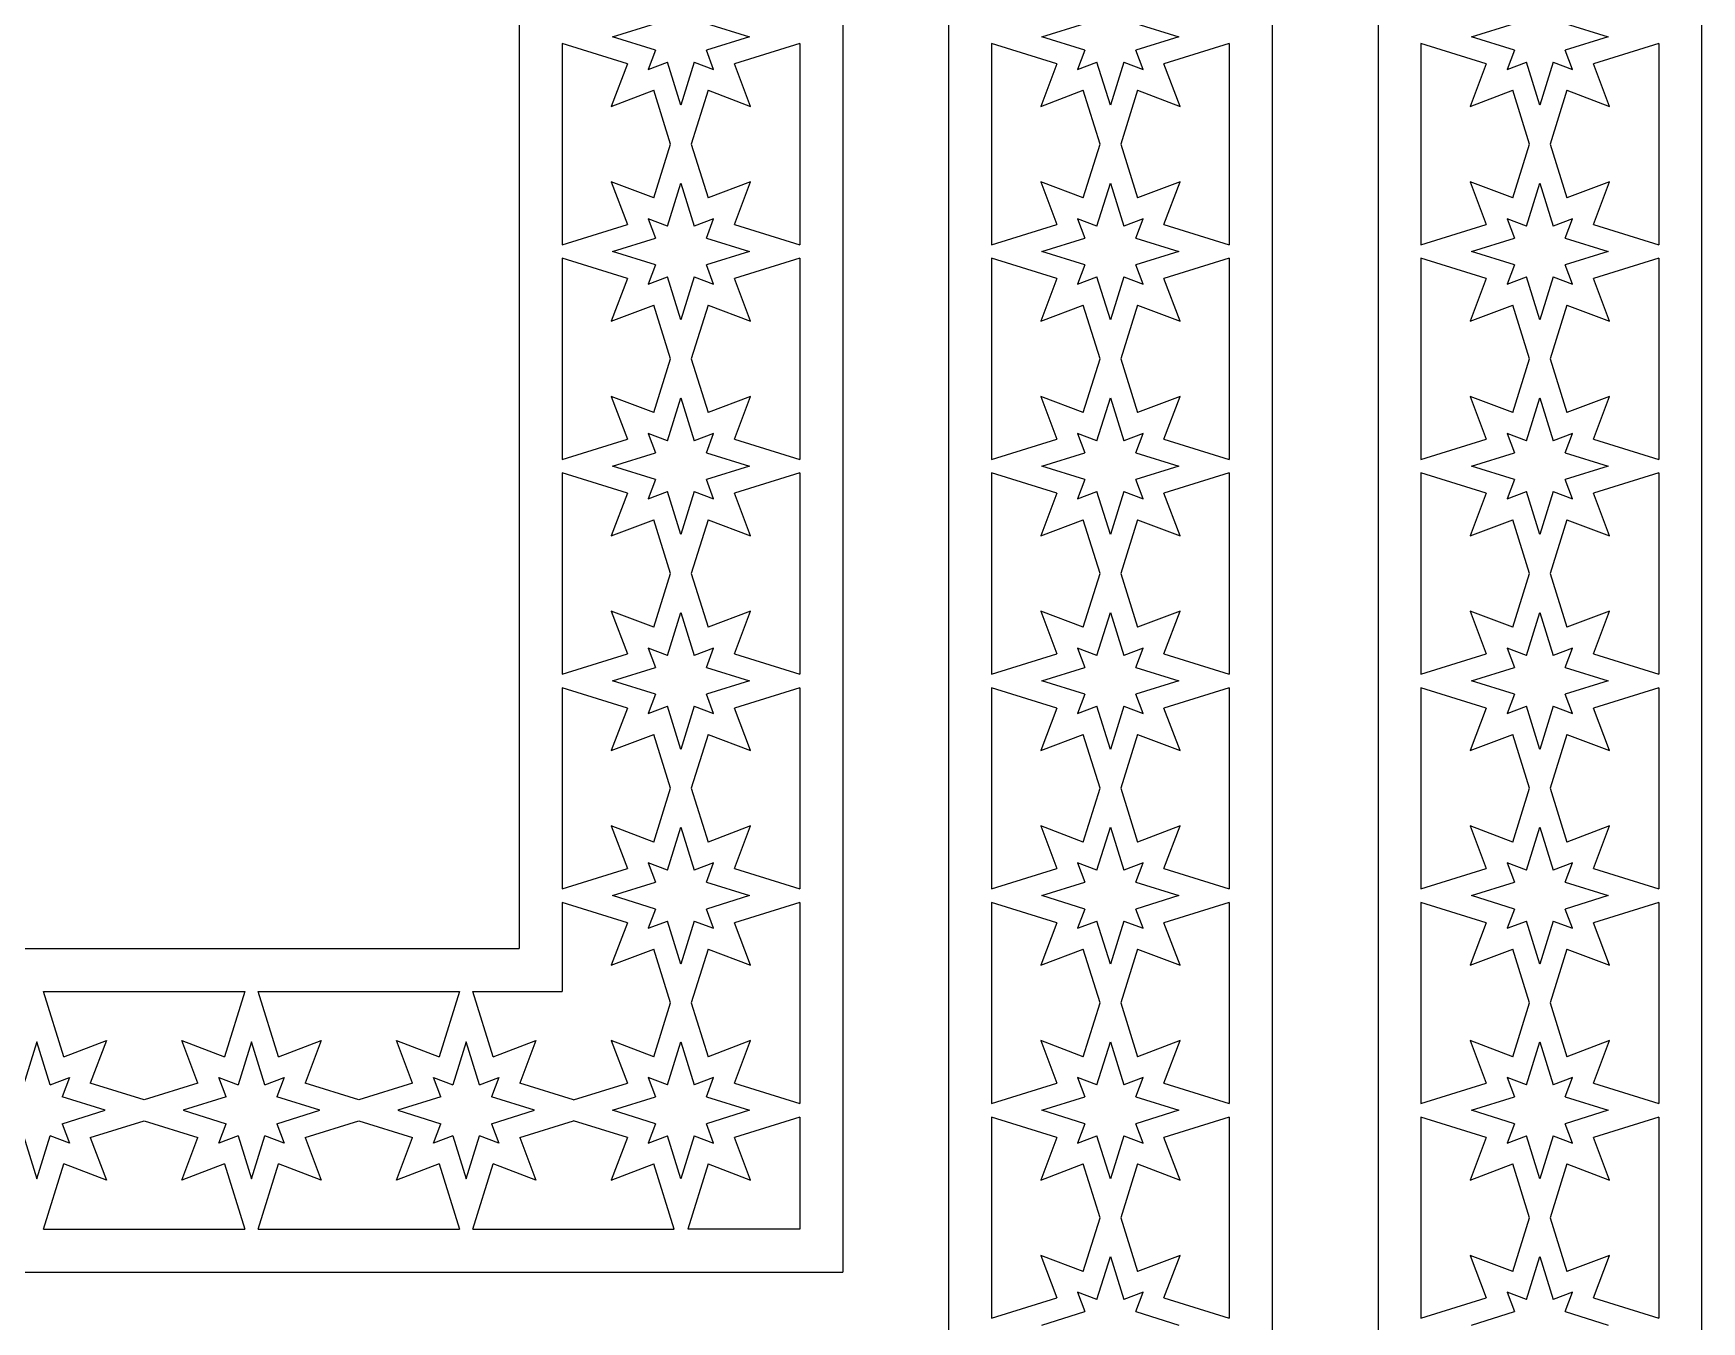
# Model space of a CAD drawing. Extents: x 188 to 343, y 533 to 728.
# Drawn here: x 265.2 to 342.9, y 571.1 to 631.1 of the extents above; entities that cross this region are included whole.
import ezdxf

# ---------------------------------------------------------------- set-up
doc = ezdxf.new("R2010")
doc.units = 0
doc.layers.get('0').update_dxf_attribs({"linetype": 'CONTINUOUS'})

msp = doc.modelspace()

# ---------------------------------------------------------------- linework, layer by layer
for p, q in [((342.857121, 728.497291), (342.857121, 533.425143)), ((327.784972, 713.425144), (327.784972, 548.497291)), ((322.857121, 708.497291), (322.857121, 553.425143)), ((307.784972, 693.425144), (307.784972, 568.497291)), ((302.857121, 688.497291), (302.857121, 573.425143)), ((287.784972, 673.425144), (287.784972, 588.497291)), ((292.133306, 630.961217), (294.137808, 631.585354)), ((294.137808, 630.33708), (292.133306, 630.961217)), ((296.504275, 631.585354), (298.508777, 630.961217)), ((298.508777, 630.961217), (296.504275, 630.33708)), ((312.133306, 630.961217), (314.137808, 631.585354)), ((314.137808, 630.33708), (312.133306, 630.961217)), ((316.504275, 631.585354), (318.508777, 630.961217)), ((318.508777, 630.961217), (316.504275, 630.33708)), ((332.133306, 630.961217), (334.137808, 631.585354)), ((334.137808, 630.33708), (332.133306, 630.961217)), ((336.504275, 631.585354), (338.508777, 630.961217)), ((338.508777, 630.961217), (336.504275, 630.33708)), ((289.784968, 630.64506), (289.784969, 621.277375)), ((292.826381, 629.698062), (289.784968, 630.64506)), ((294.137808, 630.33708), (293.79684, 629.437015)), ((296.845243, 629.437015), (296.504275, 630.33708)), ((300.857116, 630.64506), (297.815702, 629.698062)), ((300.857116, 630.64506), (300.857117, 621.277374)), ((312.826381, 629.698062), (309.784968, 630.64506)), ((309.784968, 630.64506), (309.784968, 621.277374)), ((314.137808, 630.33708), (313.79684, 629.437015)), ((316.845243, 629.437015), (316.504275, 630.33708)), ((320.857116, 630.64506), (317.815702, 629.698062)), ((320.857116, 630.64506), (320.857116, 621.277374)), ((329.784968, 630.64506), (329.784968, 621.277375)), ((332.826381, 629.698062), (329.784968, 630.64506)), ((334.137808, 630.33708), (333.79684, 629.437015)), ((336.845243, 629.437015), (336.504275, 630.33708)), ((340.857116, 630.64506), (337.815702, 629.698062)), ((340.857116, 630.64506), (340.857116, 621.277374)), ((292.826381, 629.698062), (292.075341, 627.715516)), ((293.79684, 629.437015), (294.696905, 629.777984)), ((295.321041, 627.773482), (294.696905, 629.777984)), ((295.945178, 629.777984), (295.321041, 627.773482)), ((295.945178, 629.777984), (296.845243, 629.437015)), ((298.566742, 627.715516), (297.815702, 629.698062)), ((312.826381, 629.698062), (312.075341, 627.715516)), ((313.79684, 629.437015), (314.696905, 629.777984)), ((315.321041, 627.773482), (314.696905, 629.777984)), ((315.945178, 629.777984), (315.321041, 627.773482)), ((315.945178, 629.777984), (316.845243, 629.437015)), ((318.566742, 627.715516), (317.815702, 629.698062)), ((332.826381, 629.698062), (332.075341, 627.715516)), ((333.79684, 629.437015), (334.696905, 629.777984)), ((335.321041, 627.773482), (334.696905, 629.777984)), ((335.945178, 629.777984), (335.321041, 627.773482)), ((335.945178, 629.777984), (336.845243, 629.437015)), ((338.566742, 627.715516), (337.815702, 629.698062)), ((292.075341, 627.715516), (294.057887, 628.466557)), ((294.837968, 625.961217), (294.057887, 628.466557)), ((296.584196, 628.466557), (295.804115, 625.961217)), ((296.584196, 628.466557), (298.566742, 627.715516)), ((312.075341, 627.715516), (314.057887, 628.466557)), ((314.837968, 625.961217), (314.057887, 628.466557)), ((316.584196, 628.466557), (315.804115, 625.961217)), ((316.584196, 628.466557), (318.566742, 627.715516)), ((332.075341, 627.715516), (334.057887, 628.466557)), ((334.837968, 625.961217), (334.057887, 628.466557)), ((336.584196, 628.466557), (335.804115, 625.961217)), ((336.584196, 628.466557), (338.566742, 627.715516)), ((294.057887, 623.455877), (294.837968, 625.961217)), ((295.804115, 625.961217), (296.584196, 623.455877)), ((314.057887, 623.455877), (314.837968, 625.961217)), ((315.804115, 625.961217), (316.584196, 623.455877)), ((334.057887, 623.455877), (334.837968, 625.961217)), ((335.804115, 625.961217), (336.584196, 623.455877)), ((292.075341, 624.206918), (292.826381, 622.224372)), ((294.057887, 623.455877), (292.075341, 624.206918)), ((294.696905, 622.144451), (295.321041, 624.148952)), ((295.321041, 624.148952), (295.945178, 622.144451)), ((298.566742, 624.206918), (296.584196, 623.455877)), ((297.815702, 622.224372), (298.566742, 624.206918)), ((312.075341, 624.206918), (312.826381, 622.224372)), ((314.057887, 623.455877), (312.075341, 624.206918)), ((314.696905, 622.144451), (315.321041, 624.148952)), ((315.321041, 624.148952), (315.945178, 622.144451)), ((318.566742, 624.206918), (316.584196, 623.455877)), ((317.815702, 622.224372), (318.566742, 624.206918)), ((334.057887, 623.455877), (332.075341, 624.206918)), ((332.075341, 624.206918), (332.826381, 622.224372)), ((334.696905, 622.144451), (335.321041, 624.148952)), ((335.321041, 624.148952), (335.945178, 622.144451)), ((338.566742, 624.206918), (336.584196, 623.455877)), ((337.815702, 622.224372), (338.566742, 624.206918)), ((293.79684, 622.485419), (294.137808, 621.585354)), ((294.696905, 622.144451), (293.79684, 622.485419)), ((296.845243, 622.485419), (295.945178, 622.144451)), ((296.504275, 621.585354), (296.845243, 622.485419)), ((314.696905, 622.144451), (313.79684, 622.485419)), ((313.79684, 622.485419), (314.137808, 621.585354)), ((316.845243, 622.485419), (315.945178, 622.144451)), ((316.504275, 621.585354), (316.845243, 622.485419)), ((333.79684, 622.485419), (334.137808, 621.585354)), ((334.696905, 622.144451), (333.79684, 622.485419)), ((336.845243, 622.485419), (335.945178, 622.144451)), ((336.504275, 621.585354), (336.845243, 622.485419)), ((289.784969, 621.277375), (292.826381, 622.224372)), ((292.133306, 620.961217), (294.137808, 621.585354)), ((296.504275, 621.585354), (298.508777, 620.961217)), ((297.815702, 622.224372), (300.857117, 621.277374)), ((309.784968, 621.277374), (312.826381, 622.224372)), ((312.133306, 620.961217), (314.137808, 621.585354)), ((316.504275, 621.585354), (318.508777, 620.961217)), ((317.815702, 622.224372), (320.857116, 621.277374)), ((329.784968, 621.277375), (332.826381, 622.224372)), ((332.133306, 620.961217), (334.137808, 621.585354)), ((336.504275, 621.585354), (338.508777, 620.961217)), ((337.815702, 622.224372), (340.857116, 621.277374)), ((294.137808, 620.33708), (292.133306, 620.961217)), ((298.508777, 620.961217), (296.504275, 620.33708)), ((314.137808, 620.33708), (312.133306, 620.961217)), ((318.508777, 620.961217), (316.504275, 620.33708)), ((334.137808, 620.33708), (332.133306, 620.961217)), ((338.508777, 620.961217), (336.504275, 620.33708)), ((289.784967, 620.64506), (289.784968, 611.277374)), ((292.826381, 619.698062), (289.784967, 620.64506)), ((294.137808, 620.33708), (293.79684, 619.437015)), ((296.845243, 619.437015), (296.504275, 620.33708)), ((300.857115, 620.64506), (297.815702, 619.698062)), ((300.857115, 620.64506), (300.857116, 611.277374)), ((312.826381, 619.698062), (309.784968, 620.64506)), ((309.784968, 620.64506), (309.784968, 611.277374)), ((314.137808, 620.33708), (313.79684, 619.437015)), ((316.845243, 619.437015), (316.504275, 620.33708)), ((320.857116, 620.64506), (317.815702, 619.698062)), ((320.857116, 620.64506), (320.857116, 611.277374)), ((329.784968, 620.64506), (329.784969, 611.277375)), ((332.826381, 619.698062), (329.784968, 620.64506)), ((334.137808, 620.33708), (333.79684, 619.437015)), ((336.845243, 619.437015), (336.504275, 620.33708)), ((340.857116, 620.64506), (337.815702, 619.698062)), ((340.857116, 620.64506), (340.857117, 611.277374)), ((292.826381, 619.698062), (292.075341, 617.715516)), ((293.79684, 619.437015), (294.696905, 619.777984)), ((295.321041, 617.773482), (294.696905, 619.777984)), ((295.945178, 619.777984), (295.321041, 617.773482)), ((295.945178, 619.777984), (296.845243, 619.437015)), ((298.566742, 617.715516), (297.815702, 619.698062)), ((312.826381, 619.698062), (312.075341, 617.715516)), ((313.79684, 619.437015), (314.696905, 619.777984)), ((315.321041, 617.773482), (314.696905, 619.777984)), ((315.945178, 619.777984), (315.321041, 617.773482)), ((315.945178, 619.777984), (316.845243, 619.437015)), ((318.566742, 617.715516), (317.815702, 619.698062)), ((332.826381, 619.698062), (332.075341, 617.715516)), ((333.79684, 619.437015), (334.696905, 619.777984)), ((335.321041, 617.773482), (334.696905, 619.777984)), ((335.945178, 619.777984), (335.321041, 617.773482)), ((335.945178, 619.777984), (336.845243, 619.437015)), ((338.566742, 617.715516), (337.815702, 619.698062)), ((292.075341, 617.715516), (294.057887, 618.466557)), ((294.837968, 615.961217), (294.057887, 618.466557)), ((296.584196, 618.466557), (295.804115, 615.961217)), ((296.584196, 618.466557), (298.566742, 617.715516)), ((312.075341, 617.715516), (314.057887, 618.466557)), ((314.837968, 615.961217), (314.057887, 618.466557)), ((316.584196, 618.466557), (315.804115, 615.961217)), ((316.584196, 618.466557), (318.566742, 617.715516)), ((332.075341, 617.715516), (334.057887, 618.466557)), ((334.837968, 615.961217), (334.057887, 618.466557)), ((336.584196, 618.466557), (335.804115, 615.961217)), ((336.584196, 618.466557), (338.566742, 617.715516)), ((294.057887, 613.455877), (294.837968, 615.961217)), ((295.804115, 615.961217), (296.584196, 613.455877)), ((314.057887, 613.455877), (314.837968, 615.961217)), ((315.804115, 615.961217), (316.584196, 613.455877)), ((334.057887, 613.455877), (334.837968, 615.961217)), ((335.804115, 615.961217), (336.584196, 613.455877)), ((294.057887, 613.455877), (292.075341, 614.206918)), ((292.075341, 614.206918), (292.826381, 612.224372)), ((294.696905, 612.144451), (295.321041, 614.148952)), ((295.321041, 614.148952), (295.945178, 612.144451)), ((298.566742, 614.206918), (296.584196, 613.455877)), ((297.815702, 612.224372), (298.566742, 614.206918)), ((314.057887, 613.455877), (312.075341, 614.206918)), ((312.075341, 614.206918), (312.826381, 612.224372)), ((314.696905, 612.144451), (315.321041, 614.148952)), ((315.321041, 614.148952), (315.945178, 612.144451)), ((318.566742, 614.206918), (316.584196, 613.455877)), ((317.815702, 612.224372), (318.566742, 614.206918)), ((332.075341, 614.206918), (332.826381, 612.224372)), ((334.057887, 613.455877), (332.075341, 614.206918)), ((334.696905, 612.144451), (335.321041, 614.148952)), ((335.321041, 614.148952), (335.945178, 612.144451)), ((338.566742, 614.206918), (336.584196, 613.455877)), ((337.815702, 612.224372), (338.566742, 614.206918)), ((293.79684, 612.485419), (294.137808, 611.585354)), ((294.696905, 612.144451), (293.79684, 612.485419)), ((296.845243, 612.485419), (295.945178, 612.144451)), ((296.504275, 611.585354), (296.845243, 612.485419)), ((313.79684, 612.485419), (314.137808, 611.585354)), ((314.696905, 612.144451), (313.79684, 612.485419)), ((316.845243, 612.485419), (315.945178, 612.144451)), ((316.504275, 611.585354), (316.845243, 612.485419)), ((334.696905, 612.144451), (333.79684, 612.485419)), ((333.79684, 612.485419), (334.137808, 611.585354)), ((336.845243, 612.485419), (335.945178, 612.144451)), ((336.504275, 611.585354), (336.845243, 612.485419)), ((289.784968, 611.277374), (292.826381, 612.224372)), ((292.133306, 610.961217), (294.137808, 611.585354)), ((296.504275, 611.585354), (298.508777, 610.961217)), ((297.815702, 612.224372), (300.857116, 611.277374)), ((309.784968, 611.277374), (312.826381, 612.224372)), ((312.133306, 610.961217), (314.137808, 611.585354)), ((316.504275, 611.585354), (318.508777, 610.961217)), ((317.815702, 612.224372), (320.857116, 611.277374)), ((329.784969, 611.277375), (332.826381, 612.224372)), ((332.133306, 610.961217), (334.137808, 611.585354)), ((336.504275, 611.585354), (338.508777, 610.961217)), ((337.815702, 612.224372), (340.857117, 611.277374)), ((294.137808, 610.33708), (292.133306, 610.961217)), ((298.508777, 610.961217), (296.504275, 610.33708)), ((314.137808, 610.33708), (312.133306, 610.961217)), ((318.508777, 610.961217), (316.504275, 610.33708)), ((334.137808, 610.33708), (332.133306, 610.961217)), ((338.508777, 610.961217), (336.504275, 610.33708)), ((289.784968, 610.64506), (289.784968, 601.277374)), ((292.826381, 609.698062), (289.784968, 610.64506)), ((294.137808, 610.33708), (293.79684, 609.437015)), ((296.845243, 609.437015), (296.504275, 610.33708)), ((300.857116, 610.64506), (297.815702, 609.698062)), ((300.857116, 610.64506), (300.857116, 601.277374)), ((309.784968, 610.64506), (309.784969, 601.277375)), ((312.826381, 609.698062), (309.784968, 610.64506)), ((314.137808, 610.33708), (313.79684, 609.437015)), ((316.845243, 609.437015), (316.504275, 610.33708)), ((320.857116, 610.64506), (317.815702, 609.698062)), ((320.857116, 610.64506), (320.857117, 601.277374)), ((329.784968, 610.64506), (329.784968, 601.277374)), ((332.826381, 609.698062), (329.784968, 610.64506)), ((334.137808, 610.33708), (333.79684, 609.437015)), ((336.845243, 609.437015), (336.504275, 610.33708)), ((340.857116, 610.64506), (337.815702, 609.698062)), ((340.857116, 610.64506), (340.857116, 601.277374)), ((292.826381, 609.698062), (292.075341, 607.715516)), ((293.79684, 609.437015), (294.696905, 609.777984)), ((295.321041, 607.773482), (294.696905, 609.777984)), ((295.945178, 609.777984), (295.321041, 607.773482)), ((295.945178, 609.777984), (296.845243, 609.437015)), ((298.566742, 607.715516), (297.815702, 609.698062)), ((312.826381, 609.698062), (312.075341, 607.715516)), ((313.79684, 609.437015), (314.696905, 609.777984)), ((315.321041, 607.773482), (314.696905, 609.777984)), ((315.945178, 609.777984), (315.321041, 607.773482)), ((315.945178, 609.777984), (316.845243, 609.437015)), ((318.566742, 607.715516), (317.815702, 609.698062)), ((332.826381, 609.698062), (332.075341, 607.715516)), ((333.79684, 609.437015), (334.696905, 609.777984)), ((335.321041, 607.773482), (334.696905, 609.777984)), ((335.945178, 609.777984), (335.321041, 607.773482)), ((335.945178, 609.777984), (336.845243, 609.437015)), ((338.566742, 607.715516), (337.815702, 609.698062)), ((292.075341, 607.715516), (294.057887, 608.466557)), ((294.837968, 605.961217), (294.057887, 608.466557)), ((296.584196, 608.466557), (295.804115, 605.961217)), ((296.584196, 608.466557), (298.566742, 607.715516)), ((312.075341, 607.715516), (314.057887, 608.466557)), ((314.837968, 605.961217), (314.057887, 608.466557)), ((316.584196, 608.466557), (315.804115, 605.961217)), ((316.584196, 608.466557), (318.566742, 607.715516)), ((332.075341, 607.715516), (334.057887, 608.466557)), ((334.837968, 605.961217), (334.057887, 608.466557)), ((336.584196, 608.466557), (335.804115, 605.961217)), ((336.584196, 608.466557), (338.566742, 607.715516)), ((294.057887, 603.455877), (294.837968, 605.961217)), ((295.804115, 605.961217), (296.584196, 603.455877)), ((314.057887, 603.455877), (314.837968, 605.961217)), ((315.804115, 605.961217), (316.584196, 603.455877)), ((334.057887, 603.455877), (334.837968, 605.961217)), ((335.804115, 605.961217), (336.584196, 603.455877)), ((294.057887, 603.455877), (292.075341, 604.206918)), ((292.075341, 604.206918), (292.826381, 602.224372)), ((294.696905, 602.144451), (295.321041, 604.148952)), ((295.321041, 604.148952), (295.945178, 602.144451)), ((298.566742, 604.206918), (296.584196, 603.455877)), ((297.815702, 602.224372), (298.566742, 604.206918)), ((314.057887, 603.455877), (312.075341, 604.206918)), ((312.075341, 604.206918), (312.826381, 602.224372)), ((314.696905, 602.144451), (315.321041, 604.148952)), ((315.321041, 604.148952), (315.945178, 602.144451)), ((318.566742, 604.206918), (316.584196, 603.455877)), ((317.815702, 602.224372), (318.566742, 604.206918)), ((332.075341, 604.206918), (332.826381, 602.224372)), ((334.057887, 603.455877), (332.075341, 604.206918)), ((334.696905, 602.144451), (335.321041, 604.148952)), ((335.321041, 604.148952), (335.945178, 602.144451)), ((338.566742, 604.206918), (336.584196, 603.455877)), ((337.815702, 602.224372), (338.566742, 604.206918)), ((289.784968, 601.277374), (292.826381, 602.224372)), ((293.79684, 602.485419), (294.137808, 601.585354)), ((294.696905, 602.144451), (293.79684, 602.485419)), ((296.845243, 602.485419), (295.945178, 602.144451)), ((296.504275, 601.585354), (296.845243, 602.485419)), ((297.815702, 602.224372), (300.857116, 601.277374)), ((309.784969, 601.277375), (312.826381, 602.224372)), ((313.79684, 602.485419), (314.137808, 601.585354)), ((314.696905, 602.144451), (313.79684, 602.485419)), ((316.845243, 602.485419), (315.945178, 602.144451)), ((316.504275, 601.585354), (316.845243, 602.485419)), ((317.815702, 602.224372), (320.857117, 601.277374)), ((329.784968, 601.277374), (332.826381, 602.224372)), ((333.79684, 602.485419), (334.137808, 601.585354)), ((334.696905, 602.144451), (333.79684, 602.485419)), ((336.845243, 602.485419), (335.945178, 602.144451)), ((336.504275, 601.585354), (336.845243, 602.485419)), ((337.815702, 602.224372), (340.857116, 601.277374)), ((292.133306, 600.961217), (294.137808, 601.585354)), ((296.504275, 601.585354), (298.508777, 600.961217)), ((312.133306, 600.961217), (314.137808, 601.585354)), ((316.504275, 601.585354), (318.508777, 600.961217)), ((332.133306, 600.961217), (334.137808, 601.585354)), ((336.504275, 601.585354), (338.508777, 600.961217)), ((289.784968, 600.64506), (289.784968, 591.277375)), ((292.826381, 599.698062), (289.784968, 600.64506)), ((294.137808, 600.33708), (292.133306, 600.961217)), ((298.508777, 600.961217), (296.504275, 600.33708)), ((300.857116, 600.64506), (297.815702, 599.698062)), ((300.857116, 600.64506), (300.857116, 591.277374)), ((312.826381, 599.698062), (309.784967, 600.64506)), ((309.784967, 600.64506), (309.784968, 591.277374)), ((314.137808, 600.33708), (312.133306, 600.961217)), ((318.508777, 600.961217), (316.504275, 600.33708)), ((320.857115, 600.64506), (317.815702, 599.698062)), ((320.857115, 600.64506), (320.857116, 591.277374)), ((329.784968, 600.64506), (329.784968, 591.277375)), ((332.826381, 599.698062), (329.784968, 600.64506)), ((334.137808, 600.33708), (332.133306, 600.961217)), ((338.508777, 600.961217), (336.504275, 600.33708)), ((340.857116, 600.64506), (337.815702, 599.698062)), ((340.857116, 600.64506), (340.857116, 591.277374)), ((294.137808, 600.33708), (293.79684, 599.437015)), ((296.845243, 599.437015), (296.504275, 600.33708)), ((314.137808, 600.33708), (313.79684, 599.437015)), ((316.845243, 599.437015), (316.504275, 600.33708)), ((334.137808, 600.33708), (333.79684, 599.437015)), ((336.845243, 599.437015), (336.504275, 600.33708)), ((292.826381, 599.698062), (292.075341, 597.715516)), ((293.79684, 599.437015), (294.696905, 599.777984)), ((295.321041, 597.773482), (294.696905, 599.777984)), ((295.945178, 599.777984), (295.321041, 597.773482)), ((295.945178, 599.777984), (296.845243, 599.437015)), ((298.566742, 597.715516), (297.815702, 599.698062)), ((312.826381, 599.698062), (312.075341, 597.715516)), ((313.79684, 599.437015), (314.696905, 599.777984)), ((315.321041, 597.773482), (314.696905, 599.777984)), ((315.945178, 599.777984), (315.321041, 597.773482)), ((315.945178, 599.777984), (316.845243, 599.437015)), ((318.566742, 597.715516), (317.815702, 599.698062)), ((332.826381, 599.698062), (332.075341, 597.715516)), ((333.79684, 599.437015), (334.696905, 599.777984)), ((335.321041, 597.773482), (334.696905, 599.777984)), ((335.945178, 599.777984), (335.321041, 597.773482)), ((335.945178, 599.777984), (336.845243, 599.437015)), ((338.566742, 597.715516), (337.815702, 599.698062)), ((292.075341, 597.715516), (294.057887, 598.466557)), ((294.837968, 595.961217), (294.057887, 598.466557)), ((296.584196, 598.466557), (295.804115, 595.961217)), ((296.584196, 598.466557), (298.566742, 597.715516)), ((312.075341, 597.715516), (314.057887, 598.466557)), ((314.837968, 595.961217), (314.057887, 598.466557)), ((316.584196, 598.466557), (315.804115, 595.961217)), ((316.584196, 598.466557), (318.566742, 597.715516)), ((332.075341, 597.715516), (334.057887, 598.466557)), ((334.837968, 595.961217), (334.057887, 598.466557)), ((336.584196, 598.466557), (335.804115, 595.961217)), ((336.584196, 598.466557), (338.566742, 597.715516)), ((294.057887, 593.455877), (294.837968, 595.961217)), ((295.804115, 595.961217), (296.584196, 593.455877)), ((314.057887, 593.455877), (314.837968, 595.961217)), ((315.804115, 595.961217), (316.584196, 593.455877)), ((334.057887, 593.455877), (334.837968, 595.961217)), ((335.804115, 595.961217), (336.584196, 593.455877)), ((294.057887, 593.455877), (292.075341, 594.206918)), ((292.075341, 594.206918), (292.826381, 592.224372)), ((294.696905, 592.144451), (295.321041, 594.148952)), ((295.321041, 594.148952), (295.945178, 592.144451)), ((298.566742, 594.206918), (296.584196, 593.455877)), ((297.815702, 592.224372), (298.566742, 594.206918)), ((314.057887, 593.455877), (312.075341, 594.206918)), ((312.075341, 594.206918), (312.826381, 592.224372)), ((314.696905, 592.144451), (315.321041, 594.148952)), ((315.321041, 594.148952), (315.945178, 592.144451)), ((318.566742, 594.206918), (316.584196, 593.455877)), ((317.815702, 592.224372), (318.566742, 594.206918)), ((334.057887, 593.455877), (332.075341, 594.206918)), ((332.075341, 594.206918), (332.826381, 592.224372)), ((334.696905, 592.144451), (335.321041, 594.148952)), ((335.321041, 594.148952), (335.945178, 592.144451)), ((338.566742, 594.206918), (336.584196, 593.455877)), ((337.815702, 592.224372), (338.566742, 594.206918)), ((289.784968, 591.277374), (292.826381, 592.224372)), ((293.79684, 592.485419), (294.137808, 591.585354)), ((294.696905, 592.144451), (293.79684, 592.485419)), ((296.845243, 592.485419), (295.945178, 592.144451)), ((296.504275, 591.585354), (296.845243, 592.485419)), ((297.815702, 592.224372), (300.857116, 591.277374)), ((309.784968, 591.277374), (312.826381, 592.224372)), ((313.79684, 592.485419), (314.137808, 591.585354)), ((314.696905, 592.144451), (313.79684, 592.485419)), ((316.845243, 592.485419), (315.945178, 592.144451)), ((316.504275, 591.585354), (316.845243, 592.485419)), ((317.815702, 592.224372), (320.857116, 591.277374)), ((329.784968, 591.277375), (332.826381, 592.224372)), ((333.79684, 592.485419), (334.137808, 591.585354)), ((334.696905, 592.144451), (333.79684, 592.485419)), ((336.845243, 592.485419), (335.945178, 592.144451)), ((336.504275, 591.585354), (336.845243, 592.485419)), ((337.815702, 592.224372), (340.857116, 591.277374)), ((292.133306, 590.961217), (294.137808, 591.585354)), ((296.504275, 591.585354), (298.508777, 590.961217)), ((312.133306, 590.961217), (314.137808, 591.585354)), ((316.504275, 591.585354), (318.508777, 590.961217)), ((332.133306, 590.961217), (334.137808, 591.585354)), ((336.504275, 591.585354), (338.508777, 590.961217)), ((292.826381, 589.698062), (289.784968, 590.64506)), ((289.784968, 590.64506), (289.784969, 586.49729)), ((294.137808, 590.33708), (292.133306, 590.961217)), ((298.508777, 590.961217), (296.504275, 590.33708)), ((300.857116, 590.64506), (297.815702, 589.698062)), ((300.857116, 590.64506), (300.857117, 581.277374)), ((309.784968, 590.64506), (309.784968, 581.277374)), ((312.826381, 589.698062), (309.784968, 590.64506)), ((314.137808, 590.33708), (312.133306, 590.961217)), ((318.508777, 590.961217), (316.504275, 590.33708)), ((320.857116, 590.64506), (317.815702, 589.698062)), ((320.857116, 590.64506), (320.857116, 581.277374)), ((329.784968, 590.64506), (329.784969, 581.277375)), ((332.826381, 589.698062), (329.784968, 590.64506)), ((334.137808, 590.33708), (332.133306, 590.961217)), ((338.508777, 590.961217), (336.504275, 590.33708)), ((340.857116, 590.64506), (337.815702, 589.698062)), ((340.857116, 590.64506), (340.857117, 581.277374)), ((294.137808, 590.33708), (293.79684, 589.437015)), ((293.79684, 589.437015), (294.696905, 589.777984)), ((295.321041, 587.773482), (294.696905, 589.777984)), ((295.945178, 589.777984), (295.321041, 587.773482)), ((295.945178, 589.777984), (296.845243, 589.437015)), ((296.845243, 589.437015), (296.504275, 590.33708)), ((314.137808, 590.33708), (313.79684, 589.437015)), ((313.79684, 589.437015), (314.696905, 589.777984)), ((315.321041, 587.773482), (314.696905, 589.777984)), ((315.945178, 589.777984), (315.321041, 587.773482)), ((315.945178, 589.777984), (316.845243, 589.437015)), ((316.845243, 589.437015), (316.504275, 590.33708)), ((334.137808, 590.33708), (333.79684, 589.437015)), ((333.79684, 589.437015), (334.696905, 589.777984)), ((335.321041, 587.773482), (334.696905, 589.777984)), ((335.945178, 589.777984), (335.321041, 587.773482)), ((335.945178, 589.777984), (336.845243, 589.437015)), ((336.845243, 589.437015), (336.504275, 590.33708)), ((292.826381, 589.698062), (292.075341, 587.715516)), ((298.566742, 587.715516), (297.815702, 589.698062)), ((312.826381, 589.698062), (312.075341, 587.715516)), ((318.566742, 587.715516), (317.815702, 589.698062)), ((332.826381, 589.698062), (332.075341, 587.715516)), ((338.566742, 587.715516), (337.815702, 589.698062)), ((242.857111, 588.497291), (287.784972, 588.497291)), ((292.075341, 587.715516), (294.057887, 588.466557)), ((294.837968, 585.961217), (294.057887, 588.466557)), ((296.584196, 588.466557), (295.804115, 585.961217)), ((296.584196, 588.466557), (298.566742, 587.715516)), ((312.075341, 587.715516), (314.057887, 588.466557)), ((314.837968, 585.961217), (314.057887, 588.466557)), ((316.584196, 588.466557), (315.804115, 585.961217)), ((316.584196, 588.466557), (318.566742, 587.715516)), ((332.075341, 587.715516), (334.057887, 588.466557)), ((334.837968, 585.961217), (334.057887, 588.466557)), ((336.584196, 588.466557), (335.804115, 585.961217)), ((336.584196, 588.466557), (338.566742, 587.715516)), ((266.584196, 583.455877), (265.637199, 586.497291)), ((265.637199, 586.497291), (275.004884, 586.497291)), ((275.004884, 586.497291), (274.057887, 583.455877)), ((276.584196, 583.455877), (275.637199, 586.497291)), ((275.637199, 586.497291), (285.004884, 586.49729)), ((285.004884, 586.49729), (284.057887, 583.455877)), ((286.584196, 583.455877), (285.637199, 586.49729)), ((285.637199, 586.49729), (289.784969, 586.49729)), ((294.057887, 583.455877), (294.837968, 585.961217)), ((295.804115, 585.961217), (296.584196, 583.455877)), ((314.057887, 583.455877), (314.837968, 585.961217)), ((315.804115, 585.961217), (316.584196, 583.455877)), ((334.057887, 583.455877), (334.837968, 585.961217)), ((335.804115, 585.961217), (336.584196, 583.455877)), ((265.321041, 584.148952), (264.696905, 582.144451)), ((265.945178, 582.144451), (265.321041, 584.148952)), ((266.584196, 583.455877), (268.566742, 584.206918)), ((268.566742, 584.206918), (267.815702, 582.224372)), ((272.075341, 584.206918), (274.057887, 583.455877)), ((272.826381, 582.224372), (272.075341, 584.206918)), ((275.321041, 584.148952), (274.696905, 582.144451)), ((275.945178, 582.144451), (275.321041, 584.148952)), ((276.584196, 583.455877), (278.566742, 584.206918)), ((278.566742, 584.206918), (277.815702, 582.224372)), ((282.826381, 582.224372), (282.075341, 584.206918)), ((282.075341, 584.206918), (284.057887, 583.455877)), ((285.321041, 584.148952), (284.696905, 582.144451)), ((285.945178, 582.144451), (285.321041, 584.148952)), ((286.584196, 583.455877), (288.566742, 584.206918)), ((288.566742, 584.206918), (287.815702, 582.224372)), ((294.057887, 583.455877), (292.075341, 584.206918)), ((292.075341, 584.206918), (292.826381, 582.224372)), ((294.696905, 582.144451), (295.321041, 584.148952)), ((295.321041, 584.148952), (295.945178, 582.144451)), ((298.566742, 584.206918), (296.584196, 583.455877)), ((297.815702, 582.224372), (298.566742, 584.206918)), ((314.057887, 583.455877), (312.075341, 584.206918)), ((312.075341, 584.206918), (312.826381, 582.224372)), ((314.696905, 582.144451), (315.321041, 584.148952)), ((315.321041, 584.148952), (315.945178, 582.144451)), ((318.566742, 584.206918), (316.584196, 583.455877)), ((317.815702, 582.224372), (318.566742, 584.206918)), ((334.057887, 583.455877), (332.075341, 584.206918)), ((332.075341, 584.206918), (332.826381, 582.224372)), ((334.696905, 582.144451), (335.321041, 584.148952)), ((335.321041, 584.148952), (335.945178, 582.144451)), ((338.566742, 584.206918), (336.584196, 583.455877)), ((337.815702, 582.224372), (338.566742, 584.206918)), ((265.945178, 582.144451), (266.845243, 582.485419)), ((266.845243, 582.485419), (266.504275, 581.585354)), ((270.321041, 581.44429), (267.815702, 582.224372)), ((272.826381, 582.224372), (270.321041, 581.44429)), ((274.137808, 581.585354), (273.79684, 582.485419)), ((273.79684, 582.485419), (274.696905, 582.144451)), ((275.945178, 582.144451), (276.845243, 582.485419)), ((276.845243, 582.485419), (276.504275, 581.585354)), ((280.321041, 581.44429), (277.815702, 582.224372)), ((282.826381, 582.224372), (280.321041, 581.44429)), ((284.137808, 581.585354), (283.79684, 582.485419)), ((283.79684, 582.485419), (284.696905, 582.144451)), ((285.945178, 582.144451), (286.845243, 582.485419)), ((286.845243, 582.485419), (286.504275, 581.585354)), ((290.321041, 581.44429), (287.815702, 582.224372)), ((290.321041, 581.44429), (292.826381, 582.224372)), ((293.79684, 582.485419), (294.137808, 581.585354)), ((294.696905, 582.144451), (293.79684, 582.485419)), ((296.845243, 582.485419), (295.945178, 582.144451)), ((296.504275, 581.585354), (296.845243, 582.485419)), ((297.815702, 582.224372), (300.857117, 581.277374)), ((309.784968, 581.277374), (312.826381, 582.224372)), ((313.79684, 582.485419), (314.137808, 581.585354)), ((314.696905, 582.144451), (313.79684, 582.485419)), ((316.845243, 582.485419), (315.945178, 582.144451)), ((316.504275, 581.585354), (316.845243, 582.485419)), ((317.815702, 582.224372), (320.857116, 581.277374)), ((329.784969, 581.277375), (332.826381, 582.224372)), ((334.696905, 582.144451), (333.79684, 582.485419)), ((333.79684, 582.485419), (334.137808, 581.585354)), ((336.845243, 582.485419), (335.945178, 582.144451)), ((336.504275, 581.585354), (336.845243, 582.485419)), ((337.815702, 582.224372), (340.857117, 581.277374)), ((268.508777, 580.961217), (266.504275, 581.585354)), ((274.137808, 581.585354), (272.133306, 580.961217)), ((278.508777, 580.961217), (276.504275, 581.585354)), ((284.137808, 581.585354), (282.133306, 580.961217)), ((288.508777, 580.961217), (286.504275, 581.585354)), ((292.133306, 580.961217), (294.137808, 581.585354)), ((296.504275, 581.585354), (298.508777, 580.961217)), ((312.133306, 580.961217), (314.137808, 581.585354)), ((316.504275, 581.585354), (318.508777, 580.961217)), ((332.133306, 580.961217), (334.137808, 581.585354)), ((336.504275, 581.585354), (338.508777, 580.961217)), ((266.504275, 580.33708), (268.508777, 580.961217)), ((267.815702, 579.698062), (270.321041, 580.478144)), ((270.321041, 580.478144), (272.826381, 579.698062)), ((272.133306, 580.961217), (274.137808, 580.33708)), ((276.504275, 580.33708), (278.508777, 580.961217)), ((277.815702, 579.698062), (280.321041, 580.478144)), ((280.321041, 580.478144), (282.826381, 579.698062)), ((282.133306, 580.961217), (284.137808, 580.33708)), ((286.504275, 580.33708), (288.508777, 580.961217)), ((287.815702, 579.698062), (290.321041, 580.478144)), ((292.826381, 579.698062), (290.321041, 580.478144)), ((294.137808, 580.33708), (292.133306, 580.961217)), ((298.508777, 580.961217), (296.504275, 580.33708)), ((300.857116, 580.64506), (297.815702, 579.698062)), ((300.857116, 580.64506), (300.857116, 575.425143)), ((309.784968, 580.64506), (309.784968, 571.277375)), ((312.826381, 579.698062), (309.784968, 580.64506)), ((314.137808, 580.33708), (312.133306, 580.961217)), ((318.508777, 580.961217), (316.504275, 580.33708)), ((320.857116, 580.64506), (317.815702, 579.698062)), ((320.857116, 580.64506), (320.857116, 571.277374)), ((329.784967, 580.64506), (329.784968, 571.277374)), ((332.826381, 579.698062), (329.784967, 580.64506)), ((334.137808, 580.33708), (332.133306, 580.961217)), ((338.508777, 580.961217), (336.504275, 580.33708)), ((340.857115, 580.64506), (337.815702, 579.698062)), ((340.857115, 580.64506), (340.857116, 571.277374)), ((264.696905, 579.777984), (265.321041, 577.773482)), ((265.321041, 577.773482), (265.945178, 579.777984)), ((266.845243, 579.437015), (265.945178, 579.777984)), ((266.504275, 580.33708), (266.845243, 579.437015)), ((267.815702, 579.698062), (268.566742, 577.715516)), ((272.075341, 577.715516), (272.826381, 579.698062)), ((273.79684, 579.437015), (274.137808, 580.33708)), ((274.696905, 579.777984), (273.79684, 579.437015)), ((274.696905, 579.777984), (275.321041, 577.773482)), ((275.321041, 577.773482), (275.945178, 579.777984)), ((276.845243, 579.437015), (275.945178, 579.777984)), ((276.504275, 580.33708), (276.845243, 579.437015)), ((277.815702, 579.698062), (278.566742, 577.715516)), ((282.075341, 577.715516), (282.826381, 579.698062)), ((283.79684, 579.437015), (284.137808, 580.33708)), ((284.696905, 579.777984), (283.79684, 579.437015)), ((284.696905, 579.777984), (285.321041, 577.773482)), ((285.321041, 577.773482), (285.945178, 579.777984)), ((286.845243, 579.437015), (285.945178, 579.777984)), ((286.504275, 580.33708), (286.845243, 579.437015)), ((287.815702, 579.698062), (288.566742, 577.715516)), ((292.826381, 579.698062), (292.075341, 577.715516)), ((294.137808, 580.33708), (293.79684, 579.437015)), ((293.79684, 579.437015), (294.696905, 579.777984)), ((295.321041, 577.773482), (294.696905, 579.777984)), ((295.945178, 579.777984), (295.321041, 577.773482)), ((295.945178, 579.777984), (296.845243, 579.437015)), ((296.845243, 579.437015), (296.504275, 580.33708)), ((298.566742, 577.715516), (297.815702, 579.698062)), ((312.826381, 579.698062), (312.075341, 577.715516)), ((314.137808, 580.33708), (313.79684, 579.437015)), ((313.79684, 579.437015), (314.696905, 579.777984)), ((315.321041, 577.773482), (314.696905, 579.777984)), ((315.945178, 579.777984), (315.321041, 577.773482)), ((315.945178, 579.777984), (316.845243, 579.437015)), ((316.845243, 579.437015), (316.504275, 580.33708)), ((318.566742, 577.715516), (317.815702, 579.698062)), ((332.826381, 579.698062), (332.075341, 577.715516)), ((334.137808, 580.33708), (333.79684, 579.437015)), ((333.79684, 579.437015), (334.696905, 579.777984)), ((335.321041, 577.773482), (334.696905, 579.777984)), ((335.945178, 579.777984), (335.321041, 577.773482)), ((335.945178, 579.777984), (336.845243, 579.437015)), ((336.845243, 579.437015), (336.504275, 580.33708)), ((338.566742, 577.715516), (337.815702, 579.698062)), ((265.637199, 575.425143), (266.584196, 578.466557)), ((268.566742, 577.715516), (266.584196, 578.466557)), ((274.057887, 578.466557), (272.075341, 577.715516)), ((274.057887, 578.466557), (275.004884, 575.425143)), ((275.637199, 575.425143), (276.584196, 578.466557)), ((278.566742, 577.715516), (276.584196, 578.466557)), ((284.057887, 578.466557), (282.075341, 577.715516)), ((284.057887, 578.466557), (285.004885, 575.425142)), ((285.637198, 575.425142), (286.584196, 578.466557)), ((288.566742, 577.715516), (286.584196, 578.466557)), ((292.075341, 577.715516), (294.057887, 578.466557)), ((295.004884, 575.425143), (294.057887, 578.466557)), ((296.584196, 578.466557), (295.637199, 575.425143)), ((296.584196, 578.466557), (298.566742, 577.715516)), ((312.075341, 577.715516), (314.057887, 578.466557)), ((314.837968, 575.961217), (314.057887, 578.466557)), ((316.584196, 578.466557), (315.804115, 575.961217)), ((316.584196, 578.466557), (318.566742, 577.715516)), ((332.075341, 577.715516), (334.057887, 578.466557)), ((334.837968, 575.961217), (334.057887, 578.466557)), ((336.584196, 578.466557), (335.804115, 575.961217)), ((336.584196, 578.466557), (338.566742, 577.715516)), ((314.057887, 573.455877), (314.837968, 575.961217)), ((315.804115, 575.961217), (316.584196, 573.455877)), ((334.057887, 573.455877), (334.837968, 575.961217)), ((335.804115, 575.961217), (336.584196, 573.455877)), ((265.637199, 575.425143), (275.004884, 575.425143)), ((275.637199, 575.425143), (285.004885, 575.425142)), ((285.637198, 575.425142), (295.004885, 575.425142)), ((300.857116, 575.425143), (295.637199, 575.425143)), ((314.057887, 573.455877), (312.075341, 574.206918)), ((312.075341, 574.206918), (312.826381, 572.224372)), ((318.566742, 574.206918), (316.584196, 573.455877)), ((317.815702, 572.224372), (318.566742, 574.206918)), ((332.075341, 574.206918), (332.826381, 572.224372)), ((334.057887, 573.455877), (332.075341, 574.206918)), ((338.566742, 574.206918), (336.584196, 573.455877)), ((337.815702, 572.224372), (338.566742, 574.206918)), ((227.784962, 573.425143), (302.857121, 573.425143)), ((314.696905, 572.144451), (315.321041, 574.148952)), ((315.321041, 574.148952), (315.945178, 572.144451)), ((334.696905, 572.144451), (335.321041, 574.148952)), ((335.321041, 574.148952), (335.945178, 572.144451)), ((309.784968, 571.277374), (312.826381, 572.224372)), ((313.79684, 572.485419), (314.137808, 571.585354)), ((314.696905, 572.144451), (313.79684, 572.485419)), ((316.845243, 572.485419), (315.945178, 572.144451)), ((316.504275, 571.585354), (316.845243, 572.485419)), ((317.815702, 572.224372), (320.857116, 571.277374)), ((329.784968, 571.277374), (332.826381, 572.224372)), ((333.79684, 572.485419), (334.137808, 571.585354)), ((334.696905, 572.144451), (333.79684, 572.485419)), ((336.845243, 572.485419), (335.945178, 572.144451)), ((336.504275, 571.585354), (336.845243, 572.485419)), ((337.815702, 572.224372), (340.857116, 571.277374)), ((312.133306, 570.961217), (314.137808, 571.585354)), ((316.504275, 571.585354), (318.508777, 570.961217)), ((332.133306, 570.961217), (334.137808, 571.585354)), ((336.504275, 571.585354), (338.508777, 570.961217))]:
    msp.add_line(p, q)

doc.saveas('drawing.dxf')
